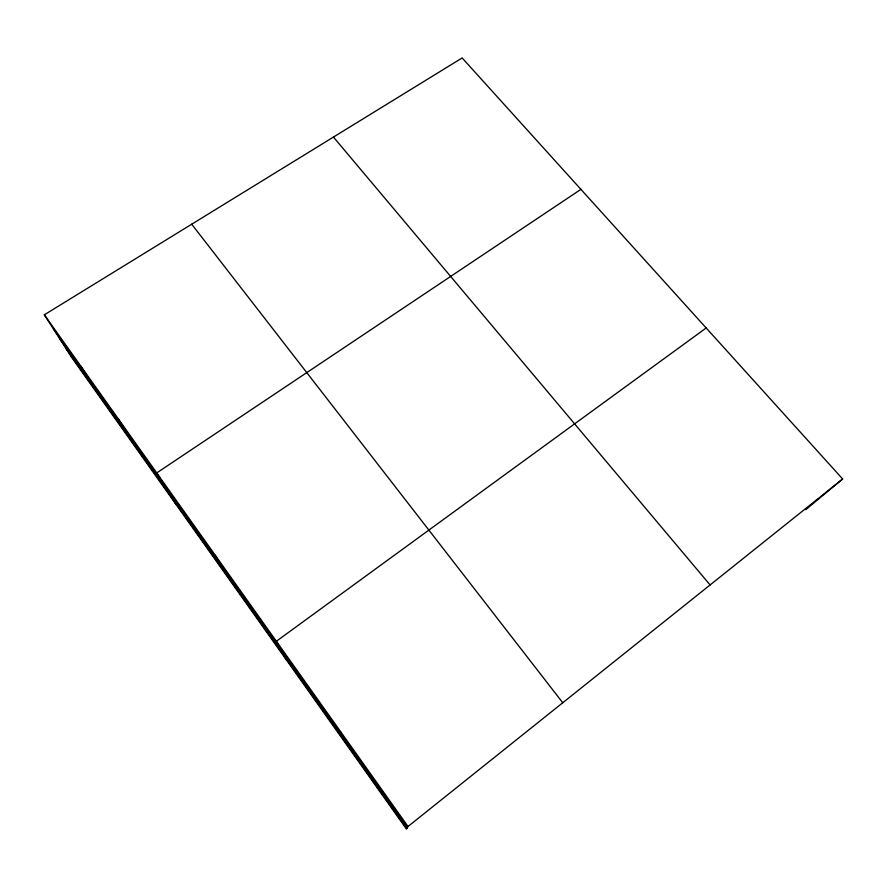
<?xml version="1.0" encoding="UTF-8"?>
<svg xmlns="http://www.w3.org/2000/svg" width="887" height="887" viewBox="0 0 887 887"><rect width="100%" height="100%" fill="white"/><g stroke="black" fill="none" stroke-linecap="round" stroke-linejoin="round"><path stroke-width="1.33" d="M842.65 478.98L408.009 826.484L406.457 829.057L71.947 357.816L44.35 314.807L462.149 57.943L842.65 478.98L805.817 509.626M706.185 327.968L276.367 641.257L286.29 659.784M580.907 189.352L156.722 472.926L176.169 504.648M333.445 137.064L710.099 584.954M191.714 224.211L562.757 702.759M44.35 314.807L408.009 826.484M53.408 328.933L407.499 827.338M59.762 338.834L407.144 827.926M66.059 348.646L406.789 828.513M80.673 365.921L88.9 378.893M118.115 418.597L125.455 430.35M215.153 555.129L220.065 563.511M340.575 731.609L342.049 735.223"/></g></svg>
